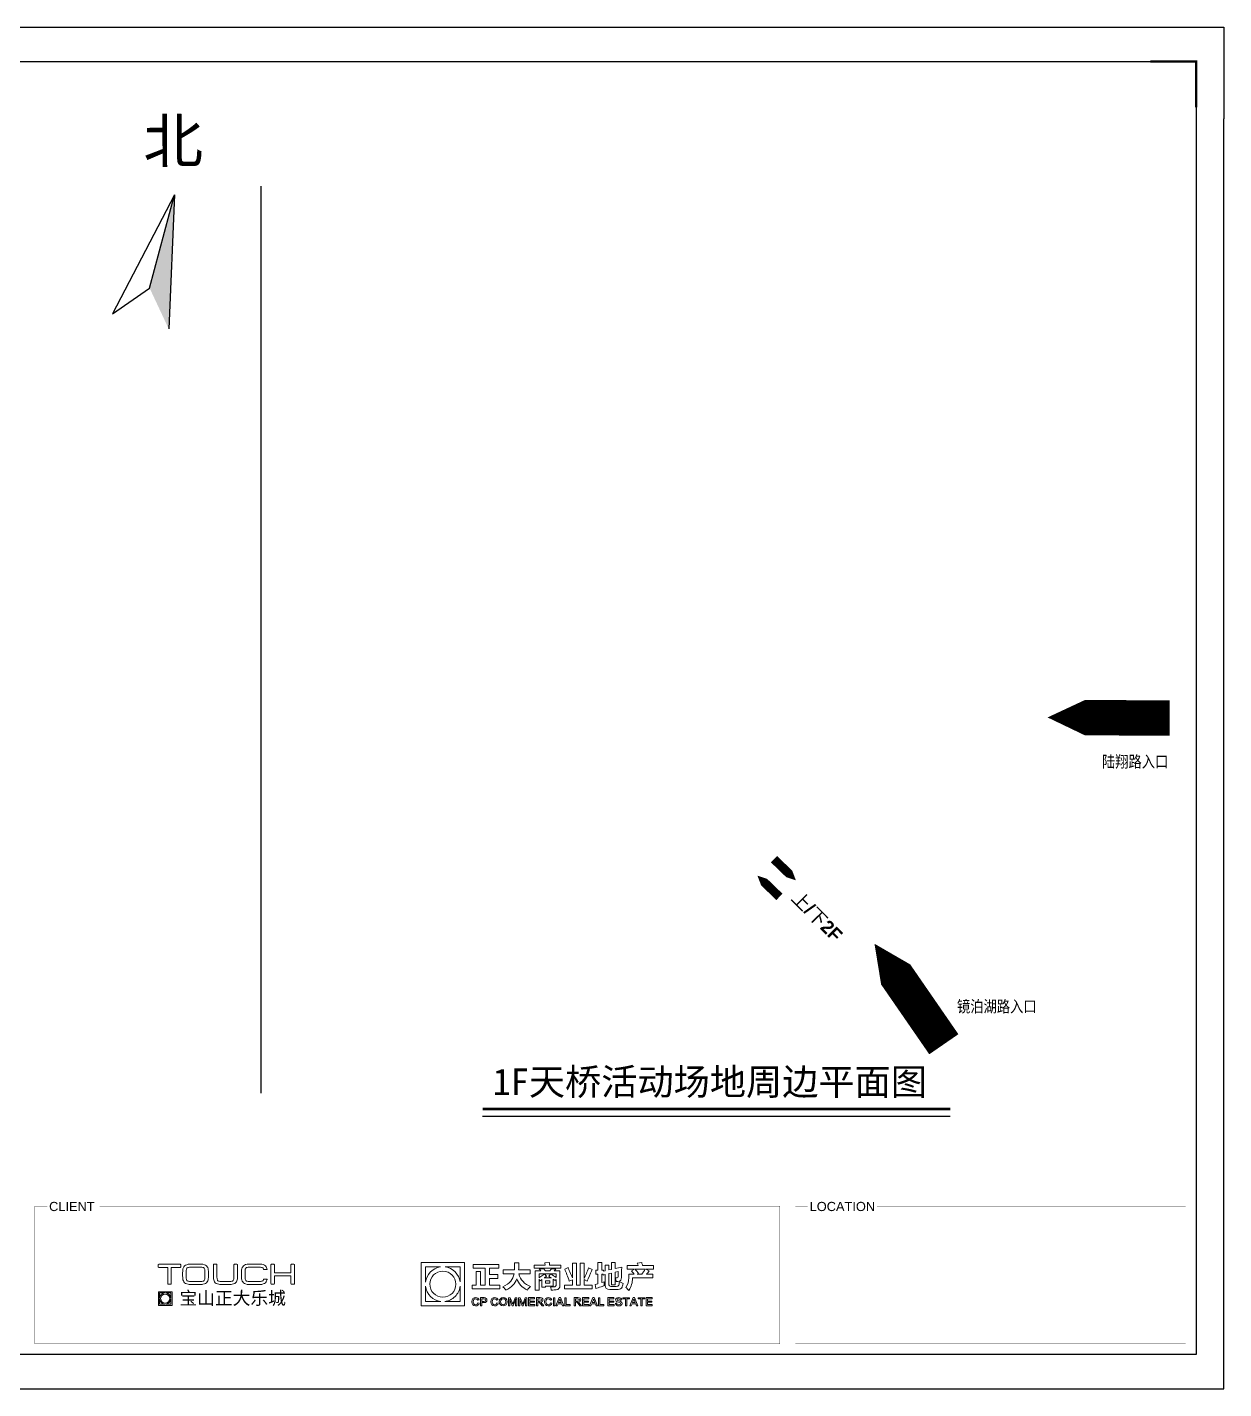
# Model space of a CAD drawing. Header units: inches. Extents: x -3944 to 36880, y -14937 to 13931.
# Drawn here: x 11518 to 36880, y -14937 to 13931 of the extents above; entities that cross this region are included whole.
import ezdxf

# ---------------------------------------------------------------- set-up
doc = ezdxf.new("R2010")
doc.units = ezdxf.units.IN
doc.header["$MEASUREMENT"] = 0
doc.layers.add('图层 1', color=7, linetype='Continuous')
doc.styles.add('3F_2017.02$0$H1', font='swisscl.ttf')
doc.styles.get("Standard").update_dxf_attribs({"font": 'arial.ttf'})

# ---------------------------------------------------------------- blocks, each defined once
blk = doc.blocks.new('block 47')
at = {"layer": '图层 1', "lineweight": 0}
for points in [[(122.06, -57.89), (122.06, -56.7), (123.44, -56.7), (123.44, -52.04), (124.83, -52.04), (124.83, -56.7), (126.49, -56.7), (126.49, -51.01), (122.45, -51.01), (122.45, -49.7), (130.99, -49.7), (130.99, -51.01), (127.87, -51.01), (127.87, -53.06), (130.64, -53.06), (130.64, -54.37), (127.87, -54.37), (127.87, -56.7), (131.31, -56.7), (131.31, -57.89), (122.06, -57.89)], [(146.62, -55.95), (148.08, -55.95), (148.08, -55.2), (146.62, -55.2), (146.62, -55.95)]]:
    blk.add_lwpolyline(points, dxfattribs=at)
for points, knots in [([(132.5, -52.83), (132.5, -52.83), (132.5, -51.52), (132.5, -51.52), (132.5, -51.52), (136.22, -51.52), (136.22, -51.52), (136.27, -50.84), (136.3, -50.05), (136.3, -49.15), (136.3, -49.15), (137.72, -49.15), (137.72, -49.15), (137.72, -49.44), (137.71, -49.84), (137.68, -50.34), (137.68, -50.89), (137.67, -51.29), (137.64, -51.52), (137.64, -51.52), (141.51, -51.52), (141.51, -51.52), (141.51, -51.52), (141.51, -52.83), (141.51, -52.83), (141.51, -52.83), (137.72, -52.83), (137.72, -52.83), (138.27, -54.94), (139.59, -56.35), (141.67, -57.06), (141.2, -57.5), (140.83, -57.91), (140.57, -58.28), (138.83, -57.47), (137.64, -56.2), (137.01, -54.49), (136.48, -56.1), (135.28, -57.37), (133.41, -58.32), (133.38, -58.3), (133.33, -58.23), (133.25, -58.12), (132.91, -57.73), (132.61, -57.43), (132.34, -57.22), (134.64, -56.19), (135.89, -54.72), (136.1, -52.83), (136.1, -52.83), (132.5, -52.83), (132.5, -52.83)], [0, 0, 0, 0, 1, 1, 1, 2, 2, 2, 3, 3, 3, 4, 4, 4, 5, 5, 5, 6, 6, 6, 7, 7, 7, 8, 8, 8, 9, 9, 9, 10, 10, 10, 11, 11, 11, 12, 12, 12, 13, 13, 13, 14, 14, 14, 15, 15, 15, 16, 16, 16, 17, 17, 17, 17]), ([(142.86, -50.97), (142.86, -50.97), (142.86, -49.94), (142.86, -49.94), (142.86, -49.94), (146.58, -49.94), (146.58, -49.94), (146.58, -49.91), (146.57, -49.86), (146.54, -49.78), (146.49, -49.62), (146.43, -49.41), (146.38, -49.15), (146.38, -49.15), (147.96, -49.11), (147.96, -49.11), (147.96, -49.37), (147.99, -49.65), (148.04, -49.94), (148.04, -49.94), (151.8, -49.94), (151.8, -49.94), (151.8, -49.94), (151.8, -50.97), (151.8, -50.97), (151.8, -50.97), (142.86, -50.97), (142.86, -50.97)], [0, 0, 0, 0, 1, 1, 1, 2, 2, 2, 3, 3, 3, 4, 4, 4, 5, 5, 5, 6, 6, 6, 7, 7, 7, 8, 8, 8, 9, 9, 9, 9]), ([(155.68, -54.25), (155.68, -54.25), (155.68, -49.31), (155.68, -49.31), (155.68, -49.31), (157.06, -49.31), (157.06, -49.31), (157.06, -49.31), (157.06, -56.7), (157.06, -56.7), (157.06, -56.7), (158.25, -56.7), (158.25, -56.7), (158.25, -56.7), (158.25, -49.31), (158.25, -49.31), (158.25, -49.31), (159.59, -49.31), (159.59, -49.31), (159.59, -49.31), (159.59, -54.37), (159.59, -54.37), (160.12, -53.37), (160.62, -52.19), (161.09, -50.85), (161.09, -50.85), (162.32, -51.36), (162.32, -51.36), (162.06, -52.02), (161.59, -53.09), (160.94, -54.57), (160.8, -54.88), (160.7, -55.12), (160.62, -55.28), (160.62, -55.28), (159.59, -54.8), (159.59, -54.8), (159.59, -54.8), (159.59, -56.7), (159.59, -56.7), (159.59, -56.7), (162.32, -56.7), (162.32, -56.7), (162.32, -56.7), (162.32, -57.89), (162.32, -57.89), (162.32, -57.89), (153.03, -57.89), (153.03, -57.89), (153.03, -57.89), (153.03, -56.7), (153.03, -56.7), (153.03, -56.7), (155.68, -56.7), (155.68, -56.7), (155.68, -56.7), (155.68, -54.84), (155.68, -54.84), (155.68, -54.84), (154.61, -55.28), (154.61, -55.28), (154.11, -53.8), (153.59, -52.46), (153.07, -51.25), (153.07, -51.25), (154.21, -50.73), (154.21, -50.73), (154.29, -50.94), (154.43, -51.27), (154.61, -51.72), (154.87, -52.3), (155.23, -53.14), (155.68, -54.25)], [0, 0, 0, 0, 1, 1, 1, 2, 2, 2, 3, 3, 3, 4, 4, 4, 5, 5, 5, 6, 6, 6, 7, 7, 7, 8, 8, 8, 9, 9, 9, 10, 10, 10, 11, 11, 11, 12, 12, 12, 13, 13, 13, 14, 14, 14, 15, 15, 15, 16, 16, 16, 17, 17, 17, 18, 18, 18, 19, 19, 19, 20, 20, 20, 21, 21, 21, 22, 22, 22, 23, 23, 23, 24, 24, 24, 24]), ([(168.73, -51.36), (168.73, -51.36), (168.73, -49.11), (168.73, -49.11), (168.73, -49.11), (169.99, -49.11), (169.99, -49.11), (169.99, -49.11), (169.99, -51.05), (169.99, -51.05), (169.99, -51.05), (172.17, -50.57), (172.17, -50.57), (172.17, -51.07), (172.15, -51.72), (172.13, -52.51), (172.1, -53.01), (172.09, -53.54), (172.09, -54.09), (172.06, -54.8), (171.81, -55.23), (171.34, -55.36), (171.02, -55.38), (170.69, -55.42), (170.35, -55.48), (170.27, -55.05), (170.16, -54.65), (170.03, -54.25), (170.27, -54.25), (170.47, -54.25), (170.63, -54.25), (170.84, -54.22), (170.94, -54.09), (170.94, -53.85), (170.97, -53.46), (170.98, -52.85), (170.98, -52.04), (170.98, -52.04), (169.99, -52.27), (169.99, -52.27), (169.99, -52.27), (169.99, -56.5), (169.99, -56.5), (169.99, -56.5), (168.73, -56.5), (168.73, -56.5), (168.73, -56.5), (168.73, -52.59), (168.73, -52.59), (168.73, -52.59), (167.86, -52.79), (167.86, -52.79), (167.86, -52.79), (167.86, -56.54), (167.86, -56.54), (167.88, -56.86), (168.1, -57.03), (168.49, -57.06), (168.49, -57.06), (170.31, -57.06), (170.31, -57.06), (170.86, -57.06), (171.17, -56.91), (171.22, -56.62), (171.3, -56.28), (171.35, -55.91), (171.38, -55.52), (171.59, -55.62), (171.86, -55.74), (172.21, -55.87), (172.42, -55.95), (172.58, -56.02), (172.68, -56.07), (172.52, -56.7), (172.39, -57.12), (172.29, -57.33), (172.05, -57.83), (171.61, -58.08), (170.98, -58.08), (170.98, -58.08), (168.21, -58.08), (168.21, -58.08), (167.16, -58.08), (166.62, -57.62), (166.59, -56.7), (166.59, -56.7), (166.59, -53.1), (166.59, -53.1), (166.59, -53.1), (166, -53.26), (166, -53.26), (166, -53.26), (165.92, -52.95), (165.92, -52.95), (165.92, -52.95), (165.49, -52.95), (165.49, -52.95), (165.49, -52.95), (165.49, -55.79), (165.49, -55.79), (165.78, -55.71), (166.05, -55.63), (166.32, -55.55), (166.29, -55.82), (166.29, -56.25), (166.32, -56.86), (166.08, -56.94), (165.74, -57.06), (165.29, -57.22), (164.52, -57.43), (163.94, -57.61), (163.55, -57.77), (163.55, -57.77), (163.31, -56.42), (163.31, -56.42), (163.63, -56.35), (163.93, -56.27), (164.22, -56.19), (164.22, -56.19), (164.22, -52.95), (164.22, -52.95), (164.22, -52.95), (163.51, -52.95), (163.51, -52.95), (163.51, -52.95), (163.51, -51.64), (163.51, -51.64), (163.51, -51.64), (164.22, -51.64), (164.22, -51.64), (164.22, -51.64), (164.22, -49.11), (164.22, -49.11), (164.22, -49.11), (165.49, -49.11), (165.49, -49.11), (165.49, -49.11), (165.49, -51.64), (165.49, -51.64), (165.49, -51.64), (166.04, -51.64), (166.04, -51.64), (166.04, -51.64), (166.04, -52), (166.04, -52), (166.04, -52), (166.59, -51.84), (166.59, -51.84), (166.59, -51.84), (166.59, -49.94), (166.59, -49.94), (166.59, -49.94), (167.86, -49.94), (167.86, -49.94), (167.86, -49.94), (167.86, -51.56), (167.86, -51.56), (167.86, -51.56), (168.73, -51.36), (168.73, -51.36)], [0, 0, 0, 0, 1, 1, 1, 2, 2, 2, 3, 3, 3, 4, 4, 4, 5, 5, 5, 6, 6, 6, 7, 7, 7, 8, 8, 8, 9, 9, 9, 10, 10, 10, 11, 11, 11, 12, 12, 12, 13, 13, 13, 14, 14, 14, 15, 15, 15, 16, 16, 16, 17, 17, 17, 18, 18, 18, 19, 19, 19, 20, 20, 20, 21, 21, 21, 22, 22, 22, 23, 23, 23, 24, 24, 24, 25, 25, 25, 26, 26, 26, 27, 27, 27, 28, 28, 28, 29, 29, 29, 30, 30, 30, 31, 31, 31, 32, 32, 32, 33, 33, 33, 34, 34, 34, 35, 35, 35, 36, 36, 36, 37, 37, 37, 38, 38, 38, 39, 39, 39, 40, 40, 40, 41, 41, 41, 42, 42, 42, 43, 43, 43, 44, 44, 44, 45, 45, 45, 46, 46, 46, 47, 47, 47, 48, 48, 48, 49, 49, 49, 50, 50, 50, 51, 51, 51, 52, 52, 52, 53, 53, 53, 53]), ([(174.58, -54.25), (174.58, -54.25), (174.58, -52.99), (174.58, -52.99), (174.58, -52.99), (176.4, -52.99), (176.4, -52.99), (176.38, -52.96), (176.34, -52.92), (176.28, -52.87), (176.1, -52.63), (175.82, -52.3), (175.45, -51.88), (175.45, -51.88), (176.44, -51.29), (176.44, -51.29), (176.44, -51.29), (173.95, -51.29), (173.95, -51.29), (173.95, -51.29), (173.95, -50.1), (173.95, -50.1), (173.95, -50.1), (177.71, -50.1), (177.71, -50.1), (177.68, -50.02), (177.64, -49.9), (177.59, -49.74), (177.51, -49.53), (177.44, -49.39), (177.39, -49.31), (177.39, -49.31), (178.89, -49.07), (178.89, -49.07), (178.97, -49.47), (179.06, -49.81), (179.17, -50.1), (179.17, -50.1), (182.81, -50.1), (182.81, -50.1), (182.81, -50.1), (182.81, -51.29), (182.81, -51.29), (182.81, -51.29), (180.2, -51.29), (180.2, -51.29), (180.2, -51.29), (181.42, -51.88), (181.42, -51.88), (181.03, -52.35), (180.7, -52.72), (180.43, -52.99), (180.43, -52.99), (182.65, -52.99), (182.65, -52.99), (182.65, -52.99), (182.65, -54.17), (182.65, -54.17), (182.65, -54.17), (175.81, -54.17), (175.81, -54.17), (175.81, -54.17), (175.81, -54.41), (175.81, -54.41), (175.81, -55.75), (175.4, -57.08), (174.58, -58.4), (174.35, -58.14), (174.02, -57.81), (173.6, -57.41), (174.2, -56.41), (174.53, -55.36), (174.58, -54.25)], [0, 0, 0, 0, 1, 1, 1, 2, 2, 2, 3, 3, 3, 4, 4, 4, 5, 5, 5, 6, 6, 6, 7, 7, 7, 8, 8, 8, 9, 9, 9, 10, 10, 10, 11, 11, 11, 12, 12, 12, 13, 13, 13, 14, 14, 14, 15, 15, 15, 16, 16, 16, 17, 17, 17, 18, 18, 18, 19, 19, 19, 20, 20, 20, 21, 21, 21, 22, 22, 22, 23, 23, 23, 24, 24, 24, 24]), ([(143.22, -58.28), (143.22, -58.28), (143.22, -51.84), (143.22, -51.84), (143.22, -51.84), (145.08, -51.84), (145.08, -51.84), (145.02, -51.76), (144.95, -51.65), (144.84, -51.52), (144.71, -51.36), (144.62, -51.26), (144.56, -51.21), (144.56, -51.21), (146.11, -51.21), (146.11, -51.21), (146.16, -51.26), (146.24, -51.36), (146.34, -51.52), (146.45, -51.65), (146.53, -51.76), (146.58, -51.84), (146.58, -51.84), (148.08, -51.84), (148.08, -51.84), (148.13, -51.79), (148.2, -51.69), (148.28, -51.56), (148.38, -51.46), (148.5, -51.34), (148.64, -51.21), (148.64, -51.21), (150.14, -51.21), (150.14, -51.21), (149.95, -51.44), (149.76, -51.65), (149.54, -51.84), (149.54, -51.84), (151.48, -51.84), (151.48, -51.84), (151.48, -51.84), (151.48, -56.7), (151.48, -56.7), (151.48, -57.62), (151.06, -58.12), (150.22, -58.2), (149.87, -58.26), (149.32, -58.28), (148.56, -58.28), (148.48, -57.75), (148.4, -57.39), (148.32, -57.18), (148.53, -57.2), (148.89, -57.22), (149.39, -57.22), (149.94, -57.22), (150.22, -56.95), (150.22, -56.42), (150.22, -56.42), (150.22, -54.76), (150.22, -54.76), (150.22, -54.76), (149.94, -55.12), (149.94, -55.12), (149.7, -54.96), (149.47, -54.8), (149.23, -54.65), (149.23, -54.65), (149.23, -56.98), (149.23, -56.98), (149.23, -56.98), (146.62, -56.98), (146.62, -56.98), (146.62, -56.98), (146.62, -57.37), (146.62, -57.37), (146.62, -57.37), (145.43, -57.37), (145.43, -57.37), (145.43, -57.37), (145.43, -54.76), (145.43, -54.76), (145.38, -54.82), (145.29, -54.88), (145.16, -54.96), (145.02, -55.07), (144.92, -55.15), (144.84, -55.2), (144.81, -55.15), (144.73, -55.03), (144.6, -54.84), (144.73, -55), (144.7, -54.95), (144.48, -54.69), (144.48, -54.69), (144.48, -58.28), (144.48, -58.28), (144.48, -58.28), (143.22, -58.28), (143.22, -58.28)], [0, 0, 0, 0, 1, 1, 1, 2, 2, 2, 3, 3, 3, 4, 4, 4, 5, 5, 5, 6, 6, 6, 7, 7, 7, 8, 8, 8, 9, 9, 9, 10, 10, 10, 11, 11, 11, 12, 12, 12, 13, 13, 13, 14, 14, 14, 15, 15, 15, 16, 16, 16, 17, 17, 17, 18, 18, 18, 19, 19, 19, 20, 20, 20, 21, 21, 21, 22, 22, 22, 23, 23, 23, 24, 24, 24, 25, 25, 25, 26, 26, 26, 27, 27, 27, 28, 28, 28, 29, 29, 29, 30, 30, 30, 31, 31, 31, 32, 32, 32, 33, 33, 33, 33]), ([(146.26, -52.91), (146.26, -52.91), (146.94, -53.66), (146.94, -53.66), (146.7, -53.87), (146.45, -54.05), (146.18, -54.21), (146.18, -54.21), (148.64, -54.21), (148.64, -54.21), (148.48, -54.13), (148.27, -54), (148, -53.82), (147.87, -53.74), (147.78, -53.68), (147.73, -53.66), (147.73, -53.66), (148.36, -52.95), (148.36, -52.95), (148.99, -53.29), (149.61, -53.66), (150.22, -54.05), (150.22, -54.05), (150.22, -52.87), (150.22, -52.87), (150.22, -52.87), (144.48, -52.87), (144.48, -52.87), (144.48, -52.87), (144.48, -54.17), (144.48, -54.17), (144.8, -53.96), (145.24, -53.66), (145.79, -53.26), (146, -53.1), (146.16, -52.99), (146.26, -52.91)], [0, 0, 0, 0, 1, 1, 1, 2, 2, 2, 3, 3, 3, 4, 4, 4, 5, 5, 5, 6, 6, 6, 7, 7, 7, 8, 8, 8, 9, 9, 9, 10, 10, 10, 11, 11, 11, 12, 12, 12, 12]), ([(177.83, -52.71), (177.83, -52.71), (177.35, -52.99), (177.35, -52.99), (177.35, -52.99), (178.89, -52.99), (178.89, -52.99), (179.29, -52.48), (179.68, -51.92), (180.08, -51.29), (180.08, -51.29), (176.64, -51.29), (176.64, -51.29), (176.74, -51.39), (176.9, -51.58), (177.11, -51.84), (177.4, -52.21), (177.64, -52.5), (177.83, -52.71)], [0, 0, 0, 0, 1, 1, 1, 2, 2, 2, 3, 3, 3, 4, 4, 4, 5, 5, 5, 6, 6, 6, 6])]:
    blk.add_open_spline(points, degree=3, knots=knots, dxfattribs=at)
blk = doc.blocks.new('block 48')
at = {"layer": '图层 1', "lineweight": 0}
for points in [[(141.43, -63.17), (143.09, -63.17), (143.09, -63.54), (140.99, -63.54), (140.99, -60.84), (143.02, -60.84), (143.02, -61.25), (141.43, -61.25), (141.43, -61.96), (142.93, -61.96), (142.93, -62.35), (141.43, -62.35), (141.43, -63.17)], [(149.29, -60.86), (149.73, -60.86), (149.73, -63.54), (149.29, -63.54), (149.29, -60.86)], [(152.3, -63.54), (152.05, -62.89), (150.84, -62.89), (150.57, -63.54), (150.1, -63.54), (151.23, -60.84), (151.66, -60.84), (152.78, -63.54), (152.3, -63.54)], [(153.09, -60.86), (153.54, -60.86), (153.54, -63.17), (154.89, -63.17), (154.89, -63.54), (153.09, -63.54), (153.09, -60.86)], [(159.52, -63.17), (161.18, -63.17), (161.18, -63.54), (159.08, -63.54), (159.08, -60.84), (161.12, -60.84), (161.12, -61.25), (159.52, -61.25), (159.52, -61.96), (161.03, -61.96), (161.03, -62.35), (159.52, -62.35), (159.52, -63.17)], [(163.61, -63.54), (163.35, -62.89), (162.15, -62.89), (161.87, -63.54), (161.41, -63.54), (162.54, -60.84), (162.96, -60.84), (164.09, -63.54), (163.61, -63.54)], [(164.4, -60.86), (164.85, -60.86), (164.85, -63.17), (166.2, -63.17), (166.2, -63.54), (164.4, -63.54), (164.4, -60.86)], [(168, -63.17), (169.66, -63.17), (169.66, -63.54), (167.56, -63.54), (167.56, -60.84), (169.59, -60.84), (169.59, -61.25), (168, -61.25), (168, -61.96), (169.5, -61.96), (169.5, -62.35), (168, -62.35), (168, -63.17)], [(174.81, -61.25), (173.91, -61.25), (173.91, -63.54), (173.47, -63.54), (173.47, -61.25), (172.56, -61.25), (172.56, -60.86), (174.81, -60.86), (174.81, -61.25)], [(177.12, -63.54), (176.86, -62.89), (175.65, -62.89), (175.38, -63.54), (174.91, -63.54), (176.04, -60.84), (176.47, -60.84), (177.6, -63.54), (177.12, -63.54)], [(179.95, -61.25), (179.06, -61.25), (179.06, -63.54), (178.62, -63.54), (178.62, -61.25), (177.71, -61.25), (177.71, -60.86), (179.95, -60.86), (179.95, -61.25)], [(180.77, -63.17), (182.43, -63.17), (182.43, -63.54), (180.33, -63.54), (180.33, -60.84), (182.37, -60.84), (182.37, -61.25), (180.77, -61.25), (180.77, -61.96), (182.28, -61.96), (182.28, -62.35), (180.77, -62.35), (180.77, -63.17)]]:
    blk.add_lwpolyline(points, dxfattribs=at)
for points, knots in [([(124.4, -61.6), (124.4, -61.6), (123.93, -61.73), (123.93, -61.73), (123.81, -61.4), (123.58, -61.23), (123.25, -61.21), (122.74, -61.23), (122.47, -61.57), (122.44, -62.21), (122.45, -62.86), (122.71, -63.19), (123.22, -63.21), (123.63, -63.22), (123.88, -63), (123.97, -62.57), (123.97, -62.57), (124.45, -62.69), (124.45, -62.69), (124.3, -63.29), (123.89, -63.59), (123.23, -63.58), (122.41, -63.57), (121.99, -63.11), (121.97, -62.21), (121.99, -61.3), (122.42, -60.83), (123.27, -60.81), (123.81, -60.81), (124.19, -61.08), (124.4, -61.6)], [0, 0, 0, 0, 1, 1, 1, 2, 2, 2, 3, 3, 3, 4, 4, 4, 5, 5, 5, 6, 6, 6, 7, 7, 7, 8, 8, 8, 9, 9, 9, 10, 10, 10, 10]), ([(126.08, -62.51), (126.08, -62.51), (125.35, -62.51), (125.35, -62.51), (125.35, -62.51), (125.35, -63.54), (125.35, -63.54), (125.35, -63.54), (124.9, -63.54), (124.9, -63.54), (124.9, -63.54), (124.9, -60.84), (124.9, -60.84), (124.9, -60.84), (126.1, -60.84), (126.1, -60.84), (126.69, -60.87), (127.01, -61.14), (127.05, -61.66), (127.04, -62.22), (126.72, -62.5), (126.08, -62.51)], [0, 0, 0, 0, 1, 1, 1, 2, 2, 2, 3, 3, 3, 4, 4, 4, 5, 5, 5, 6, 6, 6, 7, 7, 7, 7]), ([(126.04, -61.25), (126.04, -61.25), (125.35, -61.25), (125.35, -61.25), (125.35, -61.25), (125.35, -62.12), (125.35, -62.12), (125.35, -62.12), (126.04, -62.12), (126.04, -62.12), (126.41, -62.12), (126.6, -61.97), (126.6, -61.66), (126.58, -61.39), (126.39, -61.26), (126.04, -61.25)], [0, 0, 0, 0, 1, 1, 1, 2, 2, 2, 3, 3, 3, 4, 4, 4, 5, 5, 5, 5]), ([(130.77, -61.6), (130.77, -61.6), (130.3, -61.73), (130.3, -61.73), (130.18, -61.4), (129.95, -61.23), (129.62, -61.21), (129.11, -61.23), (128.84, -61.57), (128.81, -62.21), (128.82, -62.86), (129.08, -63.19), (129.59, -63.21), (130, -63.22), (130.25, -63), (130.34, -62.57), (130.34, -62.57), (130.82, -62.69), (130.82, -62.69), (130.67, -63.29), (130.26, -63.59), (129.6, -63.58), (128.78, -63.57), (128.36, -63.11), (128.34, -62.21), (128.36, -61.3), (128.79, -60.83), (129.64, -60.81), (130.18, -60.81), (130.55, -61.08), (130.77, -61.6)], [0, 0, 0, 0, 1, 1, 1, 2, 2, 2, 3, 3, 3, 4, 4, 4, 5, 5, 5, 6, 6, 6, 7, 7, 7, 8, 8, 8, 9, 9, 9, 10, 10, 10, 10]), ([(132.51, -60.81), (133.34, -60.86), (133.78, -61.32), (133.84, -62.19), (133.81, -63.09), (133.36, -63.56), (132.49, -63.58), (131.64, -63.54), (131.2, -63.08), (131.16, -62.21), (131.21, -61.32), (131.66, -60.85), (132.51, -60.81)], [0, 0, 0, 0, 1, 1, 1, 2, 2, 2, 3, 3, 3, 4, 4, 4, 4]), ([(132.47, -63.22), (133.05, -63.19), (133.35, -62.86), (133.37, -62.21), (133.33, -61.58), (133.04, -61.25), (132.5, -61.19), (131.95, -61.24), (131.65, -61.58), (131.62, -62.21), (131.64, -62.84), (131.93, -63.18), (132.47, -63.22)], [0, 0, 0, 0, 1, 1, 1, 2, 2, 2, 3, 3, 3, 4, 4, 4, 4]), ([(136.5, -60.86), (136.5, -60.86), (137.03, -60.86), (137.03, -60.86), (137.03, -60.86), (137.03, -63.54), (137.03, -63.54), (137.03, -63.54), (136.62, -63.54), (136.62, -63.54), (136.62, -63.54), (136.62, -61.95), (136.62, -61.95), (136.62, -61.82), (136.63, -61.62), (136.66, -61.36), (136.66, -61.36), (136.64, -61.36), (136.64, -61.36), (136.61, -61.52), (136.56, -61.67), (136.49, -61.83), (136.49, -61.83), (135.83, -63.54), (135.83, -63.54), (135.83, -63.54), (135.52, -63.54), (135.52, -63.54), (135.52, -63.54), (134.84, -61.83), (134.84, -61.83), (134.78, -61.66), (134.73, -61.5), (134.7, -61.36), (134.7, -61.36), (134.68, -61.36), (134.68, -61.36), (134.7, -61.56), (134.71, -61.76), (134.71, -61.95), (134.71, -61.95), (134.71, -63.54), (134.71, -63.54), (134.71, -63.54), (134.31, -63.54), (134.31, -63.54), (134.31, -63.54), (134.31, -60.86), (134.31, -60.86), (134.31, -60.86), (134.84, -60.86), (134.84, -60.86), (134.84, -60.86), (135.57, -62.67), (135.57, -62.67), (135.58, -62.72), (135.6, -62.79), (135.65, -62.89), (135.65, -62.94), (135.66, -62.97), (135.67, -62.99), (135.71, -62.86), (135.75, -62.76), (135.79, -62.67), (135.79, -62.67), (136.5, -60.86), (136.5, -60.86)], [0, 0, 0, 0, 1, 1, 1, 2, 2, 2, 3, 3, 3, 4, 4, 4, 5, 5, 5, 6, 6, 6, 7, 7, 7, 8, 8, 8, 9, 9, 9, 10, 10, 10, 11, 11, 11, 12, 12, 12, 13, 13, 13, 14, 14, 14, 15, 15, 15, 16, 16, 16, 17, 17, 17, 18, 18, 18, 19, 19, 19, 20, 20, 20, 21, 21, 21, 22, 22, 22, 22]), ([(139.84, -60.86), (139.84, -60.86), (140.37, -60.86), (140.37, -60.86), (140.37, -60.86), (140.37, -63.54), (140.37, -63.54), (140.37, -63.54), (139.96, -63.54), (139.96, -63.54), (139.96, -63.54), (139.96, -61.95), (139.96, -61.95), (139.96, -61.82), (139.97, -61.62), (140, -61.36), (140, -61.36), (139.98, -61.36), (139.98, -61.36), (139.95, -61.52), (139.9, -61.67), (139.83, -61.83), (139.83, -61.83), (139.17, -63.54), (139.17, -63.54), (139.17, -63.54), (138.85, -63.54), (138.85, -63.54), (138.85, -63.54), (138.18, -61.83), (138.18, -61.83), (138.12, -61.66), (138.07, -61.5), (138.04, -61.36), (138.04, -61.36), (138.02, -61.36), (138.02, -61.36), (138.04, -61.56), (138.05, -61.76), (138.05, -61.95), (138.05, -61.95), (138.05, -63.54), (138.05, -63.54), (138.05, -63.54), (137.65, -63.54), (137.65, -63.54), (137.65, -63.54), (137.65, -60.86), (137.65, -60.86), (137.65, -60.86), (138.18, -60.86), (138.18, -60.86), (138.18, -60.86), (138.91, -62.67), (138.91, -62.67), (138.92, -62.72), (138.94, -62.79), (138.98, -62.89), (138.99, -62.94), (139, -62.97), (139.01, -62.99), (139.05, -62.86), (139.09, -62.76), (139.13, -62.67), (139.13, -62.67), (139.84, -60.86), (139.84, -60.86)], [0, 0, 0, 0, 1, 1, 1, 2, 2, 2, 3, 3, 3, 4, 4, 4, 5, 5, 5, 6, 6, 6, 7, 7, 7, 8, 8, 8, 9, 9, 9, 10, 10, 10, 11, 11, 11, 12, 12, 12, 13, 13, 13, 14, 14, 14, 15, 15, 15, 16, 16, 16, 17, 17, 17, 18, 18, 18, 19, 19, 19, 20, 20, 20, 21, 21, 21, 22, 22, 22, 22]), ([(146.09, -63.54), (146.09, -63.54), (145.49, -63.54), (145.49, -63.54), (145.49, -63.54), (144.58, -62.4), (144.58, -62.4), (144.58, -62.4), (144.04, -62.4), (144.04, -62.4), (144.04, -62.4), (144.04, -63.54), (144.04, -63.54), (144.04, -63.54), (143.6, -63.54), (143.6, -63.54), (143.6, -63.54), (143.6, -60.84), (143.6, -60.84), (143.6, -60.84), (144.86, -60.84), (144.86, -60.84), (145.46, -60.86), (145.78, -61.12), (145.8, -61.61), (145.8, -62.05), (145.57, -62.31), (145.09, -62.38), (145.09, -62.38), (146.09, -63.54), (146.09, -63.54)], [0, 0, 0, 0, 1, 1, 1, 2, 2, 2, 3, 3, 3, 4, 4, 4, 5, 5, 5, 6, 6, 6, 7, 7, 7, 8, 8, 8, 9, 9, 9, 10, 10, 10, 10]), ([(144.04, -61.25), (144.04, -61.25), (144.04, -62), (144.04, -62), (144.04, -62), (144.78, -62), (144.78, -62), (145.17, -62), (145.36, -61.87), (145.35, -61.6), (145.34, -61.37), (145.15, -61.26), (144.78, -61.25), (144.78, -61.25), (144.04, -61.25), (144.04, -61.25)], [0, 0, 0, 0, 1, 1, 1, 2, 2, 2, 3, 3, 3, 4, 4, 4, 5, 5, 5, 5]), ([(148.74, -61.6), (148.74, -61.6), (148.27, -61.73), (148.27, -61.73), (148.15, -61.4), (147.92, -61.23), (147.59, -61.21), (147.08, -61.23), (146.81, -61.57), (146.78, -62.21), (146.79, -62.86), (147.05, -63.19), (147.56, -63.21), (147.97, -63.22), (148.22, -63), (148.31, -62.57), (148.31, -62.57), (148.79, -62.69), (148.79, -62.69), (148.64, -63.29), (148.23, -63.59), (147.57, -63.58), (146.75, -63.57), (146.33, -63.11), (146.31, -62.21), (146.33, -61.3), (146.76, -60.83), (147.61, -60.81), (148.15, -60.81), (148.53, -61.08), (148.74, -61.6)], [0, 0, 0, 0, 1, 1, 1, 2, 2, 2, 3, 3, 3, 4, 4, 4, 5, 5, 5, 6, 6, 6, 7, 7, 7, 8, 8, 8, 9, 9, 9, 10, 10, 10, 10]), ([(150.99, -62.51), (150.99, -62.51), (151.89, -62.51), (151.89, -62.51), (151.89, -62.51), (151.53, -61.56), (151.53, -61.56), (151.48, -61.45), (151.46, -61.36), (151.46, -61.3), (151.46, -61.3), (151.45, -61.3), (151.45, -61.3), (151.44, -61.38), (151.41, -61.46), (151.37, -61.56), (151.37, -61.56), (150.99, -62.51), (150.99, -62.51)], [0, 0, 0, 0, 1, 1, 1, 2, 2, 2, 3, 3, 3, 4, 4, 4, 5, 5, 5, 6, 6, 6, 6]), ([(158.75, -63.54), (158.75, -63.54), (158.16, -63.54), (158.16, -63.54), (158.16, -63.54), (157.25, -62.4), (157.25, -62.4), (157.25, -62.4), (156.7, -62.4), (156.7, -62.4), (156.7, -62.4), (156.7, -63.54), (156.7, -63.54), (156.7, -63.54), (156.26, -63.54), (156.26, -63.54), (156.26, -63.54), (156.26, -60.84), (156.26, -60.84), (156.26, -60.84), (157.52, -60.84), (157.52, -60.84), (158.13, -60.86), (158.44, -61.12), (158.47, -61.61), (158.47, -62.05), (158.23, -62.31), (157.75, -62.38), (157.75, -62.38), (158.75, -63.54), (158.75, -63.54)], [0, 0, 0, 0, 1, 1, 1, 2, 2, 2, 3, 3, 3, 4, 4, 4, 5, 5, 5, 6, 6, 6, 7, 7, 7, 8, 8, 8, 9, 9, 9, 10, 10, 10, 10]), ([(156.7, -61.25), (156.7, -61.25), (156.7, -62), (156.7, -62), (156.7, -62), (157.44, -62), (157.44, -62), (157.83, -62), (158.02, -61.87), (158.01, -61.6), (158, -61.37), (157.81, -61.26), (157.44, -61.25), (157.44, -61.25), (156.7, -61.25), (156.7, -61.25)], [0, 0, 0, 0, 1, 1, 1, 2, 2, 2, 3, 3, 3, 4, 4, 4, 5, 5, 5, 5]), ([(162.3, -62.51), (162.3, -62.51), (163.2, -62.51), (163.2, -62.51), (163.2, -62.51), (162.83, -61.56), (162.83, -61.56), (162.79, -61.45), (162.77, -61.36), (162.77, -61.3), (162.77, -61.3), (162.76, -61.3), (162.76, -61.3), (162.75, -61.38), (162.72, -61.46), (162.68, -61.56), (162.68, -61.56), (162.3, -62.51), (162.3, -62.51)], [0, 0, 0, 0, 1, 1, 1, 2, 2, 2, 3, 3, 3, 4, 4, 4, 5, 5, 5, 6, 6, 6, 6]), ([(172.21, -61.55), (172.21, -61.55), (171.75, -61.67), (171.75, -61.67), (171.67, -61.35), (171.48, -61.19), (171.16, -61.19), (170.79, -61.19), (170.61, -61.32), (170.6, -61.56), (170.56, -61.73), (170.77, -61.86), (171.21, -61.93), (171.94, -62.07), (172.3, -62.36), (172.28, -62.8), (172.26, -63.31), (171.91, -63.57), (171.23, -63.58), (170.56, -63.61), (170.16, -63.33), (170.04, -62.75), (170.04, -62.75), (170.48, -62.62), (170.48, -62.62), (170.52, -63.02), (170.77, -63.21), (171.22, -63.19), (171.62, -63.19), (171.82, -63.06), (171.82, -62.79), (171.85, -62.59), (171.63, -62.45), (171.14, -62.35), (170.44, -62.21), (170.1, -61.95), (170.13, -61.56), (170.16, -61.07), (170.49, -60.82), (171.14, -60.81), (171.73, -60.81), (172.09, -61.06), (172.21, -61.55)], [0, 0, 0, 0, 1, 1, 1, 2, 2, 2, 3, 3, 3, 4, 4, 4, 5, 5, 5, 6, 6, 6, 7, 7, 7, 8, 8, 8, 9, 9, 9, 10, 10, 10, 11, 11, 11, 12, 12, 12, 13, 13, 13, 14, 14, 14, 14]), ([(175.81, -62.51), (175.81, -62.51), (176.7, -62.51), (176.7, -62.51), (176.7, -62.51), (176.34, -61.56), (176.34, -61.56), (176.3, -61.45), (176.28, -61.36), (176.28, -61.3), (176.28, -61.3), (176.26, -61.3), (176.26, -61.3), (176.25, -61.38), (176.23, -61.46), (176.18, -61.56), (176.18, -61.56), (175.81, -62.51), (175.81, -62.51)], [0, 0, 0, 0, 1, 1, 1, 2, 2, 2, 3, 3, 3, 4, 4, 4, 5, 5, 5, 6, 6, 6, 6])]:
    blk.add_open_spline(points, degree=3, knots=knots, dxfattribs=at)
blk = doc.blocks.new('block 46')
at = {"layer": '图层 1', "lineweight": 0}
for points, knots in [([(105, -49.05), (109.78, -49.05), (114.56, -49.05), (119.34, -49.05), (119.54, -49.05), (119.54, -49.05), (119.54, -49.24), (119.54, -51.05), (119.55, -52.86), (119.53, -54.66), (119.51, -57.37), (119.53, -60.08), (119.52, -62.79), (119.52, -63.01), (119.53, -63.23), (119.54, -63.45), (119.54, -63.5), (119.54, -63.54), (119.52, -63.59), (114.71, -63.59), (109.9, -63.59), (105.09, -63.59), (105.02, -63.59), (105, -63.57), (105, -63.5), (105, -58.68), (105, -53.87), (105, -49.05)], [0, 0, 0, 0, 1, 1, 1, 2, 2, 2, 3, 3, 3, 4, 4, 4, 5, 5, 5, 6, 6, 6, 7, 7, 7, 8, 8, 8, 9, 9, 9, 9]), ([(111.48, -50.54), (111.45, -50.54), (111.42, -50.54), (111.4, -50.54), (109.81, -50.54), (108.21, -50.54), (106.62, -50.54), (106.48, -50.54), (106.48, -50.54), (106.48, -50.69), (106.48, -52.3), (106.48, -53.92), (106.48, -55.53), (106.48, -55.54), (106.48, -55.56), (106.48, -55.57), (106.48, -55.58), (106.47, -55.6), (106.49, -55.6), (106.78, -53.21), (108.66, -50.95), (111.48, -50.54)], [0, 0, 0, 0, 1, 1, 1, 2, 2, 2, 3, 3, 3, 4, 4, 4, 5, 5, 5, 6, 6, 6, 7, 7, 7, 7]), ([(116.63, -56.33), (116.65, -53.99), (114.76, -51.96), (112.29, -51.95), (109.8, -51.93), (107.92, -53.93), (107.89, -56.26), (107.86, -58.67), (109.79, -60.69), (112.26, -60.7), (114.71, -60.7), (116.65, -58.7), (116.63, -56.33)], [0, 0, 0, 0, 1, 1, 1, 2, 2, 2, 3, 3, 3, 4, 4, 4, 4]), ([(113.06, -50.54), (115.65, -50.92), (117.7, -52.98), (118.04, -55.59), (118.04, -55.56), (118.04, -55.52), (118.04, -55.49), (118.04, -53.89), (118.04, -52.3), (118.04, -50.7), (118.04, -50.54), (118.04, -50.54), (117.89, -50.54), (116.31, -50.54), (114.73, -50.54), (113.15, -50.54), (113.12, -50.54), (113.09, -50.54), (113.06, -50.54)], [0, 0, 0, 0, 1, 1, 1, 2, 2, 2, 3, 3, 3, 4, 4, 4, 5, 5, 5, 6, 6, 6, 6]), ([(111.59, -62.11), (108.97, -61.79), (106.83, -59.75), (106.48, -57.03), (106.48, -57.06), (106.48, -57.09), (106.48, -57.12), (106.48, -58.73), (106.48, -60.34), (106.48, -61.95), (106.48, -62.1), (106.48, -62.1), (106.63, -62.1), (107.74, -62.1), (108.86, -62.1), (109.98, -62.1), (110.07, -62.1), (110.16, -62.09), (110.25, -62.1), (110.7, -62.13), (111.15, -62.1), (111.59, -62.11)], [0, 0, 0, 0, 1, 1, 1, 2, 2, 2, 3, 3, 3, 4, 4, 4, 5, 5, 5, 6, 6, 6, 7, 7, 7, 7]), ([(118.04, -57.03), (117.86, -58.36), (117.31, -59.5), (116.36, -60.44), (115.41, -61.38), (114.27, -61.93), (112.94, -62.11), (112.98, -62.11), (113.01, -62.11), (113.04, -62.11), (114.66, -62.11), (116.27, -62.11), (117.89, -62.11), (118.04, -62.11), (118.04, -62.11), (118.04, -61.95), (118.04, -60.34), (118.04, -58.74), (118.04, -57.13), (118.04, -57.1), (118.04, -57.06), (118.04, -57.03)], [0, 0, 0, 0, 1, 1, 1, 2, 2, 2, 3, 3, 3, 4, 4, 4, 5, 5, 5, 6, 6, 6, 7, 7, 7, 7])]:
    blk.add_open_spline(points, degree=3, knots=knots, dxfattribs=at)
at = {"layer": '图层 1'}
for name in ['block 47', 'block 48']:
    blk.add_blockref(name, (0, 0), dxfattribs=at)
blk = doc.blocks.new('block 35')
at = {"layer": '图层 1', "lineweight": 0}
blk.add_lwpolyline([(116.32, -100.16), (109.08, -100.16), (109.08, -107.4), (116.32, -107.4), (116.32, -100.16), (116.32, -100.16)], dxfattribs=at)
for points, knots in [([(120.65, -85.64), (120.65, -85.64), (109.29, -85.64), (109.29, -85.64), (109.11, -85.64), (108.97, -85.78), (108.97, -85.96), (108.97, -85.96), (108.97, -86.98), (108.97, -86.98), (108.97, -87.16), (109.11, -87.3), (109.29, -87.3), (109.29, -87.3), (113.98, -87.3), (113.98, -87.3), (113.98, -87.3), (114, -87.31), (114.02, -87.31), (114.02, -87.31), (114.02, -95.91), (114.02, -95.91), (114.02, -96.09), (114.16, -96.23), (114.34, -96.23), (114.34, -96.23), (115.6, -96.23), (115.6, -96.23), (115.78, -96.23), (115.92, -96.09), (115.92, -95.91), (115.92, -95.91), (115.92, -87.31), (115.92, -87.31), (115.92, -87.31), (115.96, -87.3), (115.96, -87.3), (115.96, -87.3), (120.65, -87.3), (120.65, -87.3), (120.83, -87.3), (120.97, -87.16), (120.97, -86.98), (120.97, -86.98), (120.97, -85.96), (120.97, -85.96), (120.97, -85.78), (120.83, -85.64), (120.65, -85.64), (120.65, -85.64), (120.65, -85.64), (120.65, -85.64)], [0, 0, 0, 0, 1, 1, 1, 2, 2, 2, 3, 3, 3, 4, 4, 4, 5, 5, 5, 6, 6, 6, 7, 7, 7, 8, 8, 8, 9, 9, 9, 10, 10, 10, 11, 11, 11, 12, 12, 12, 13, 13, 13, 14, 14, 14, 15, 15, 15, 16, 16, 16, 17, 17, 17, 17]), ([(135.45, -87.99), (135.36, -87.58), (135.21, -87.21), (135, -86.9), (134.79, -86.57), (134.49, -86.3), (134.1, -86.09), (133.73, -85.89), (133.26, -85.73), (132.7, -85.64), (132.15, -85.54), (131.48, -85.5), (130.69, -85.5), (130.69, -85.5), (126.89, -85.5), (126.89, -85.5), (126.11, -85.5), (125.43, -85.54), (124.89, -85.64), (124.33, -85.73), (123.86, -85.89), (123.49, -86.09), (123.1, -86.3), (122.8, -86.57), (122.58, -86.89), (122.38, -87.21), (122.22, -87.58), (122.13, -87.99), (122.04, -88.39), (121.99, -88.85), (121.97, -89.34), (121.96, -89.82), (121.95, -90.35), (121.95, -90.94), (121.95, -91.53), (121.96, -92.06), (121.97, -92.54), (121.99, -93.03), (122.04, -93.49), (122.13, -93.89), (122.22, -94.3), (122.38, -94.67), (122.58, -94.98), (122.8, -95.31), (123.1, -95.58), (123.49, -95.79), (123.86, -95.99), (124.33, -96.14), (124.89, -96.24), (125.43, -96.33), (126.11, -96.38), (126.89, -96.38), (126.89, -96.38), (130.69, -96.38), (130.69, -96.38), (131.48, -96.38), (132.15, -96.33), (132.7, -96.24), (133.26, -96.14), (133.73, -95.99), (134.1, -95.79), (134.49, -95.58), (134.79, -95.31), (135, -94.98), (135.21, -94.67), (135.36, -94.3), (135.45, -93.89), (135.54, -93.49), (135.59, -93.03), (135.61, -92.54), (135.63, -92.05), (135.63, -91.51), (135.63, -90.94), (135.63, -90.36), (135.63, -89.83), (135.61, -89.34), (135.59, -88.84), (135.54, -88.39), (135.45, -87.99), (135.45, -87.99), (135.45, -87.99), (135.45, -87.99)], [0, 0, 0, 0, 1, 1, 1, 2, 2, 2, 3, 3, 3, 4, 4, 4, 5, 5, 5, 6, 6, 6, 7, 7, 7, 8, 8, 8, 9, 9, 9, 10, 10, 10, 11, 11, 11, 12, 12, 12, 13, 13, 13, 14, 14, 14, 15, 15, 15, 16, 16, 16, 17, 17, 17, 18, 18, 18, 19, 19, 19, 20, 20, 20, 21, 21, 21, 22, 22, 22, 23, 23, 23, 24, 24, 24, 25, 25, 25, 26, 26, 26, 27, 27, 27, 27]), ([(150.74, -85.59), (150.74, -85.59), (149.47, -85.59), (149.47, -85.59), (149.38, -85.59), (149.3, -85.63), (149.25, -85.69), (149.18, -85.74), (149.15, -85.83), (149.15, -85.91), (149.15, -85.91), (149.16, -90.83), (149.16, -90.83), (149.16, -91.44), (149.16, -92.07), (149.15, -92.51), (149.14, -92.93), (149.1, -93.29), (149.04, -93.57), (148.99, -93.83), (148.91, -94.03), (148.8, -94.18), (148.7, -94.31), (148.56, -94.42), (148.36, -94.49), (148.15, -94.58), (147.86, -94.64), (147.5, -94.67), (147.13, -94.7), (146.66, -94.72), (146.12, -94.72), (146.12, -94.72), (143.16, -94.72), (143.16, -94.72), (142.61, -94.72), (142.14, -94.7), (141.77, -94.67), (141.42, -94.64), (141.13, -94.58), (140.91, -94.49), (140.71, -94.42), (140.57, -94.32), (140.47, -94.18), (140.37, -94.04), (140.29, -93.83), (140.23, -93.57), (140.18, -93.29), (140.14, -92.93), (140.13, -92.51), (140.12, -92.08), (140.12, -91.44), (140.12, -90.83), (140.12, -90.83), (140.12, -85.91), (140.12, -85.91), (140.12, -85.73), (139.97, -85.59), (139.8, -85.59), (139.8, -85.59), (138.54, -85.59), (138.54, -85.59), (138.36, -85.59), (138.22, -85.74), (138.22, -85.91), (138.22, -85.91), (138.22, -90.83), (138.22, -90.83), (138.22, -91.41), (138.22, -92.05), (138.24, -92.53), (138.25, -93.03), (138.3, -93.48), (138.39, -93.88), (138.49, -94.3), (138.64, -94.67), (138.84, -94.98), (139.06, -95.3), (139.36, -95.57), (139.75, -95.78), (140.12, -95.99), (140.59, -96.14), (141.15, -96.23), (141.7, -96.33), (142.37, -96.38), (143.16, -96.38), (143.16, -96.38), (146.12, -96.38), (146.12, -96.38), (146.9, -96.38), (147.58, -96.33), (148.12, -96.23), (148.68, -96.14), (149.15, -95.99), (149.52, -95.78), (149.91, -95.57), (150.21, -95.3), (150.43, -94.98), (150.63, -94.67), (150.78, -94.3), (150.88, -93.88), (150.96, -93.48), (151.02, -93.03), (151.03, -92.53), (151.05, -92.05), (151.06, -91.41), (151.06, -90.83), (151.06, -90.83), (151.06, -85.91), (151.06, -85.91), (151.06, -85.73), (150.91, -85.59), (150.74, -85.59), (150.74, -85.59), (150.74, -85.59), (150.74, -85.59)], [0, 0, 0, 0, 1, 1, 1, 2, 2, 2, 3, 3, 3, 4, 4, 4, 5, 5, 5, 6, 6, 6, 7, 7, 7, 8, 8, 8, 9, 9, 9, 10, 10, 10, 11, 11, 11, 12, 12, 12, 13, 13, 13, 14, 14, 14, 15, 15, 15, 16, 16, 16, 17, 17, 17, 18, 18, 18, 19, 19, 19, 20, 20, 20, 21, 21, 21, 22, 22, 22, 23, 23, 23, 24, 24, 24, 25, 25, 25, 26, 26, 26, 27, 27, 27, 28, 28, 28, 29, 29, 29, 30, 30, 30, 31, 31, 31, 32, 32, 32, 33, 33, 33, 34, 34, 34, 35, 35, 35, 36, 36, 36, 37, 37, 37, 38, 38, 38, 38]), ([(164.81, -93.59), (164.75, -93.84), (164.68, -94.05), (164.57, -94.19), (164.47, -94.33), (164.32, -94.43), (164.13, -94.51), (163.91, -94.59), (163.62, -94.65), (163.27, -94.68), (162.9, -94.71), (162.43, -94.73), (161.88, -94.73), (161.88, -94.73), (158.09, -94.73), (158.09, -94.73), (157.54, -94.73), (157.07, -94.71), (156.69, -94.68), (156.34, -94.65), (156.05, -94.59), (155.83, -94.51), (155.64, -94.43), (155.49, -94.33), (155.39, -94.19), (155.29, -94.05), (155.21, -93.84), (155.15, -93.59), (155.1, -93.3), (155.06, -92.95), (155.05, -92.52), (155.05, -92.1), (155.04, -91.59), (155.04, -91), (155.04, -90.41), (155.05, -89.78), (155.05, -89.35), (155.06, -88.93), (155.1, -88.58), (155.15, -88.29), (155.21, -88.04), (155.29, -87.83), (155.39, -87.69), (155.49, -87.55), (155.64, -87.45), (155.83, -87.37), (156.05, -87.29), (156.34, -87.23), (156.69, -87.2), (157.07, -87.17), (157.54, -87.15), (158.08, -87.15), (158.08, -87.15), (161.88, -87.15), (161.88, -87.15), (162.43, -87.15), (162.9, -87.17), (163.27, -87.2), (163.62, -87.23), (163.91, -87.29), (164.13, -87.37), (164.32, -87.45), (164.47, -87.55), (164.57, -87.69), (164.68, -87.83), (164.75, -88.04), (164.81, -88.29), (164.81, -88.31), (164.81, -88.34), (164.82, -88.35), (164.82, -88.35), (166.71, -88.35), (166.71, -88.35), (166.69, -88.23), (166.67, -88.1), (166.64, -87.99), (166.55, -87.57), (166.4, -87.2), (166.2, -86.89), (165.98, -86.56), (165.68, -86.29), (165.29, -86.08), (164.92, -85.88), (164.45, -85.73), (163.89, -85.63), (163.34, -85.54), (162.67, -85.49), (161.88, -85.49), (161.88, -85.49), (158.09, -85.49), (158.09, -85.49), (157.3, -85.49), (156.62, -85.54), (156.08, -85.63), (155.52, -85.73), (155.05, -85.88), (154.68, -86.08), (154.29, -86.29), (153.99, -86.56), (153.77, -86.89), (153.56, -87.2), (153.41, -87.57), (153.32, -87.99), (153.23, -88.39), (153.18, -88.84), (153.16, -89.34), (153.15, -89.78), (153.14, -90.4), (153.14, -90.95), (153.14, -90.95), (153.14, -91), (153.14, -91), (153.14, -91), (153.14, -91.05), (153.14, -91.05), (153.14, -91.59), (153.15, -92.1), (153.16, -92.54), (153.18, -93.04), (153.23, -93.49), (153.32, -93.89), (153.41, -94.31), (153.56, -94.68), (153.77, -94.99), (153.99, -95.32), (154.29, -95.59), (154.68, -95.8), (155.05, -96), (155.52, -96.15), (156.08, -96.25), (156.62, -96.34), (157.3, -96.39), (158.08, -96.39), (158.08, -96.39), (161.88, -96.39), (161.88, -96.39), (162.67, -96.39), (163.34, -96.34), (163.89, -96.25), (164.45, -96.15), (164.92, -96), (165.29, -95.8), (165.68, -95.59), (165.98, -95.31), (166.2, -94.99), (166.4, -94.68), (166.55, -94.31), (166.64, -93.89), (166.67, -93.77), (166.69, -93.65), (166.71, -93.52), (166.71, -93.52), (164.82, -93.52), (164.82, -93.52), (164.81, -93.54), (164.81, -93.57), (164.81, -93.59), (164.81, -93.59), (164.81, -93.59), (164.81, -93.59)], [0, 0, 0, 0, 1, 1, 1, 2, 2, 2, 3, 3, 3, 4, 4, 4, 5, 5, 5, 6, 6, 6, 7, 7, 7, 8, 8, 8, 9, 9, 9, 10, 10, 10, 11, 11, 11, 12, 12, 12, 13, 13, 13, 14, 14, 14, 15, 15, 15, 16, 16, 16, 17, 17, 17, 18, 18, 18, 19, 19, 19, 20, 20, 20, 21, 21, 21, 22, 22, 22, 23, 23, 23, 24, 24, 24, 25, 25, 25, 26, 26, 26, 27, 27, 27, 28, 28, 28, 29, 29, 29, 30, 30, 30, 31, 31, 31, 32, 32, 32, 33, 33, 33, 34, 34, 34, 35, 35, 35, 36, 36, 36, 37, 37, 37, 38, 38, 38, 39, 39, 39, 40, 40, 40, 41, 41, 41, 42, 42, 42, 43, 43, 43, 44, 44, 44, 45, 45, 45, 46, 46, 46, 47, 47, 47, 48, 48, 48, 49, 49, 49, 50, 50, 50, 51, 51, 51, 52, 52, 52, 53, 53, 53, 53]), ([(180.91, -85.64), (180.91, -85.64), (179.65, -85.64), (179.65, -85.64), (179.48, -85.64), (179.34, -85.78), (179.34, -85.96), (179.34, -85.96), (179.34, -90.05), (179.34, -90.05), (179.34, -90.05), (179.33, -90.09), (179.33, -90.09), (179.33, -90.09), (174.96, -90.09), (174.96, -90.09), (174.96, -90.09), (170.59, -90.09), (170.59, -90.09), (170.59, -90.09), (170.58, -90.05), (170.58, -90.05), (170.58, -90.05), (170.58, -85.96), (170.58, -85.96), (170.58, -85.78), (170.44, -85.64), (170.27, -85.64), (170.27, -85.64), (169.01, -85.64), (169.01, -85.64), (168.83, -85.64), (168.69, -85.78), (168.69, -85.96), (168.69, -85.96), (168.69, -95.88), (168.69, -95.88), (168.69, -96.06), (168.83, -96.2), (169.01, -96.2), (169.01, -96.2), (170.27, -96.2), (170.27, -96.2), (170.44, -96.2), (170.58, -96.06), (170.58, -95.88), (170.58, -95.88), (170.58, -91.79), (170.58, -91.79), (170.58, -91.79), (170.59, -91.77), (170.59, -91.75), (170.59, -91.75), (170.84, -91.75), (170.84, -91.75), (170.84, -91.75), (179.08, -91.75), (179.08, -91.75), (179.08, -91.75), (179.33, -91.75), (179.33, -91.75), (179.33, -91.77), (179.34, -91.79), (179.34, -91.79), (179.34, -91.79), (179.34, -95.88), (179.34, -95.88), (179.34, -96.06), (179.48, -96.2), (179.65, -96.2), (179.65, -96.2), (180.91, -96.2), (180.91, -96.2), (181.09, -96.2), (181.23, -96.06), (181.23, -95.88), (181.23, -95.88), (181.23, -85.96), (181.23, -85.96), (181.23, -85.78), (181.09, -85.64), (180.91, -85.64), (180.91, -85.64), (180.91, -85.64), (180.91, -85.64)], [0, 0, 0, 0, 1, 1, 1, 2, 2, 2, 3, 3, 3, 4, 4, 4, 5, 5, 5, 6, 6, 6, 7, 7, 7, 8, 8, 8, 9, 9, 9, 10, 10, 10, 11, 11, 11, 12, 12, 12, 13, 13, 13, 14, 14, 14, 15, 15, 15, 16, 16, 16, 17, 17, 17, 18, 18, 18, 19, 19, 19, 20, 20, 20, 21, 21, 21, 22, 22, 22, 23, 23, 23, 24, 24, 24, 25, 25, 25, 26, 26, 26, 27, 27, 27, 28, 28, 28, 28]), ([(130.69, -94.72), (130.69, -94.72), (126.89, -94.72), (126.89, -94.72), (126.34, -94.72), (125.87, -94.71), (125.5, -94.68), (125.15, -94.65), (124.86, -94.59), (124.64, -94.5), (124.45, -94.42), (124.31, -94.32), (124.21, -94.19), (124.1, -94.04), (124.02, -93.84), (123.97, -93.58), (123.91, -93.3), (123.88, -92.94), (123.87, -92.52), (123.86, -92.08), (123.85, -91.55), (123.85, -90.94), (123.85, -90.33), (123.85, -89.79), (123.87, -89.36), (123.87, -88.94), (123.91, -88.58), (123.96, -88.3), (124.01, -88.04), (124.1, -87.84), (124.2, -87.69), (124.3, -87.56), (124.45, -87.45), (124.64, -87.38), (124.86, -87.29), (125.15, -87.23), (125.5, -87.2), (125.88, -87.17), (126.34, -87.16), (126.89, -87.16), (126.89, -87.16), (130.69, -87.16), (130.69, -87.16), (131.24, -87.16), (131.71, -87.17), (132.08, -87.2), (132.43, -87.23), (132.72, -87.29), (132.94, -87.38), (133.13, -87.45), (133.28, -87.56), (133.38, -87.69), (133.49, -87.84), (133.56, -88.04), (133.62, -88.3), (133.67, -88.58), (133.71, -88.94), (133.72, -89.36), (133.73, -89.8), (133.73, -90.33), (133.73, -90.94), (133.73, -91.55), (133.73, -92.08), (133.72, -92.52), (133.71, -92.94), (133.67, -93.3), (133.62, -93.58), (133.56, -93.84), (133.49, -94.04), (133.38, -94.19), (133.28, -94.32), (133.13, -94.42), (132.94, -94.5), (132.72, -94.59), (132.43, -94.65), (132.08, -94.68), (131.71, -94.71), (131.24, -94.72), (130.69, -94.72), (130.69, -94.72), (130.69, -94.72), (130.69, -94.72)], [0, 0, 0, 0, 1, 1, 1, 2, 2, 2, 3, 3, 3, 4, 4, 4, 5, 5, 5, 6, 6, 6, 7, 7, 7, 8, 8, 8, 9, 9, 9, 10, 10, 10, 11, 11, 11, 12, 12, 12, 13, 13, 13, 14, 14, 14, 15, 15, 15, 16, 16, 16, 17, 17, 17, 18, 18, 18, 19, 19, 19, 20, 20, 20, 21, 21, 21, 22, 22, 22, 23, 23, 23, 24, 24, 24, 25, 25, 25, 26, 26, 26, 27, 27, 27, 27]), ([(109.72, -100.79), (109.72, -100.79), (112.51, -100.79), (112.51, -100.79), (111.01, -100.89), (109.81, -102.09), (109.72, -103.58), (109.72, -103.58), (109.72, -100.79), (109.72, -100.79), (109.72, -100.79), (109.72, -100.79), (109.72, -100.79)], [0, 0, 0, 0, 1, 1, 1, 2, 2, 2, 3, 3, 3, 4, 4, 4, 4]), ([(115.69, -103.58), (115.59, -102.09), (114.39, -100.89), (112.9, -100.79), (112.9, -100.79), (115.69, -100.79), (115.69, -100.79), (115.69, -100.79), (115.69, -103.58), (115.69, -103.58), (115.69, -103.58), (115.69, -103.58), (115.69, -103.58)], [0, 0, 0, 0, 1, 1, 1, 2, 2, 2, 3, 3, 3, 4, 4, 4, 4]), ([(109.72, -106.76), (109.72, -106.76), (109.72, -103.97), (109.72, -103.97), (109.81, -105.47), (111.01, -106.67), (112.51, -106.76), (112.51, -106.76), (109.72, -106.76), (109.72, -106.76), (109.72, -106.76), (109.72, -106.76), (109.72, -106.76)], [0, 0, 0, 0, 1, 1, 1, 2, 2, 2, 3, 3, 3, 4, 4, 4, 4]), ([(110.29, -103.79), (110.29, -102.46), (111.37, -101.38), (112.71, -101.38), (114.03, -101.38), (115.11, -102.46), (115.11, -103.79), (115.11, -105.11), (114.03, -106.19), (112.71, -106.19), (111.37, -106.19), (110.29, -105.11), (110.29, -103.79), (110.29, -103.79), (110.29, -103.79), (110.29, -103.79)], [0, 0, 0, 0, 1, 1, 1, 2, 2, 2, 3, 3, 3, 4, 4, 4, 5, 5, 5, 5]), ([(115.69, -106.76), (115.69, -106.76), (112.9, -106.76), (112.9, -106.76), (114.39, -106.67), (115.59, -105.47), (115.69, -103.97), (115.69, -103.97), (115.69, -106.76), (115.69, -106.76), (115.69, -106.76), (115.69, -106.76), (115.69, -106.76)], [0, 0, 0, 0, 1, 1, 1, 2, 2, 2, 3, 3, 3, 4, 4, 4, 4])]:
    blk.add_open_spline(points, degree=3, knots=knots, dxfattribs=at)

msp = doc.modelspace()

# ---------------------------------------------------------------- hatches: boundary and pattern name
msp.add_hatch(color=256).paths.add_polyline_path([(14111.7, 8401.2), (14518.2, 7533.1), (14641.7, 10379.3)])

# ---------------------------------------------------------------- linework, layer by layer
for p, q in [((16467.8, 10559.6), (16467.8, -8671)), ((14641.7, 10379.3), (13325.7, 7852.6)), ((14111.7, 8401.2), (14641.7, 10379.3)), ((14641.7, 10379.3), (14518.2, 7533.1))]:
    msp.add_line(p, q)
at = {"ltscale": 0.1}
msp.add_line((13325.7, 7852.6), (14111.7, 8401.2), dxfattribs=at)
for points in [[(-3944.2, -12993.4), (-3944.2, 13931), (34935.8, 13931)], [(34935.8, 13931), (36879.8, 13931), (36879.8, 11987)], [(34935.8, -14937.4), (36879.8, -14937.4), (36879.8, 11987)], [(21170.3, -9155.5), (31080.9, -9155.5)], [(-3944.2, -12993.4), (-3944.2, -14937.4), (34935.8, -14937.4)]]:
    msp.add_lwpolyline(points)
msp.add_lwpolyline([(-3361, 13202), (36296.6, 13202), (36296.6, -14208.4), (-3361, -14208.4)], close=True)
for points, const_width in [([(36296.6, 12230), (36296.6, 13202), (35324.6, 13202)], 48.6), ([(21170.3, -9007.6), (31080.9, -9007.6)], 56.2), ([(13050.9, -11068), (27470.6, -11068), (27470.6, -13983.4), (11678.9, -13983.4), (11678.9, -11068), (11941.1, -11068)], 4.86), ([(29530.8, -11068), (36071.6, -11068), (36071.6, -13983.4), (27799.4, -13983.4), (27799.4, -11068), (28061.6, -11068)], 4.86)]:
    msp.add_lwpolyline(points, dxfattribs=dict(const_width=const_width))
at = {"color": 240, "true_color": 0xed1f24}
for points in [[(35734.5, -717, 750, 750, 0), (34729.2, -711.6, 1500, 0, 0), (33145.8, -703, 0, 0, 0)], [(27346, -3708.1, 187.5, 187.5, 0), (27526.6, -3882.9, 375, 0, 0), (27811.1, -4158.2, 0, 0, 0)], [(27461.3, -4508.1, 187.5, 187.5, 0), (27280.7, -4333.3, 375, 0, 0), (26996.3, -4058, 0, 0, 0)], [(30946.5, -7632.6, 750, 750, 0), (30375.6, -6805.1, 1500, 0, 0), (29476.6, -5501.7, 0, 0, 0)]]:
    msp.add_lwpolyline(points, format="xyseb", dxfattribs=at)

# ---------------------------------------------------------------- block references
at = {"layer": '图层 1'}
for name, p, xscale, yscale, zscale in [('block 35', (9934.3, -8873.3), 40, 40, 40), ('block 46', (13223.2, -9155.6), 63.28125, 63.28125, 63.28125)]:
    msp.add_blockref(name, p, dxfattribs=dict(at, xscale=xscale, yscale=yscale, zscale=zscale))

# ---------------------------------------------------------------- texts
at = {"style": '3F_2017.02$0$H1'}
msp.add_text('北', height=929.5, rotation=0.3594, dxfattribs=at).set_placement((13979.2, 11054.2))
for s, height, p in [('CLIENT', 194.4, (11981.4, -11169.6)), ('LOCATION', 194.4, (28101.9, -11169.6)), ('宝山正大乐城', 275.58, (14744.8, -13152.1))]:
    msp.add_text(s, height=height).set_placement(p)
at = {"color": 240, "true_color": 0xed1f24, "char_height": 281.25, "width": 4797.312, "attachment_point": 1}
for s, insert in [('{\\Ftxt,hztxt|c134;\\C240;\\c2367469;陆翔路入口}', (34297.7, -1510.2)), ('{\\Ftxt,hztxt|c134;\\C240;\\c2367469;镜泊湖路入口}', (31225.6, -6700.5))]:
    msp.add_mtext(s, dxfattribs=dict(at, insert=insert))
at = {"color": 240, "true_color": 0xed1f24, "insert": (27894.1, -4355.1), "char_height": 281.25, "width": 4797.312, "attachment_point": 1, "rotation": 314.90572}
msp.add_mtext('{\\fDengXian|b1|i0|c134|p2;上/下2F}', dxfattribs=at)
at = {"insert": (21384.7, -8146.6), "char_height": 562.5, "width": 10877.105, "attachment_point": 1}
msp.add_mtext('{\\fSimSun|b0|i0|c134|p2;1F天桥活动场地周边平面图}', dxfattribs=at)

doc.saveas('drawing.dxf')
